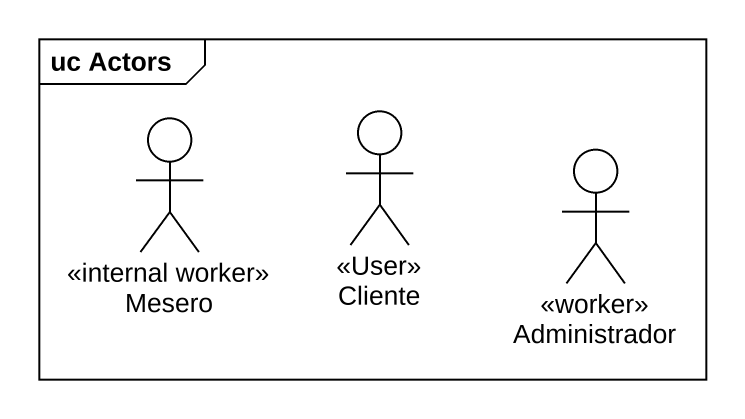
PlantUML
@startuml
mainframe uc Actors
actor Mesero <<internal worker>>
actor Cliente <<User>>
actor Administrador <<worker>>
@enduml
